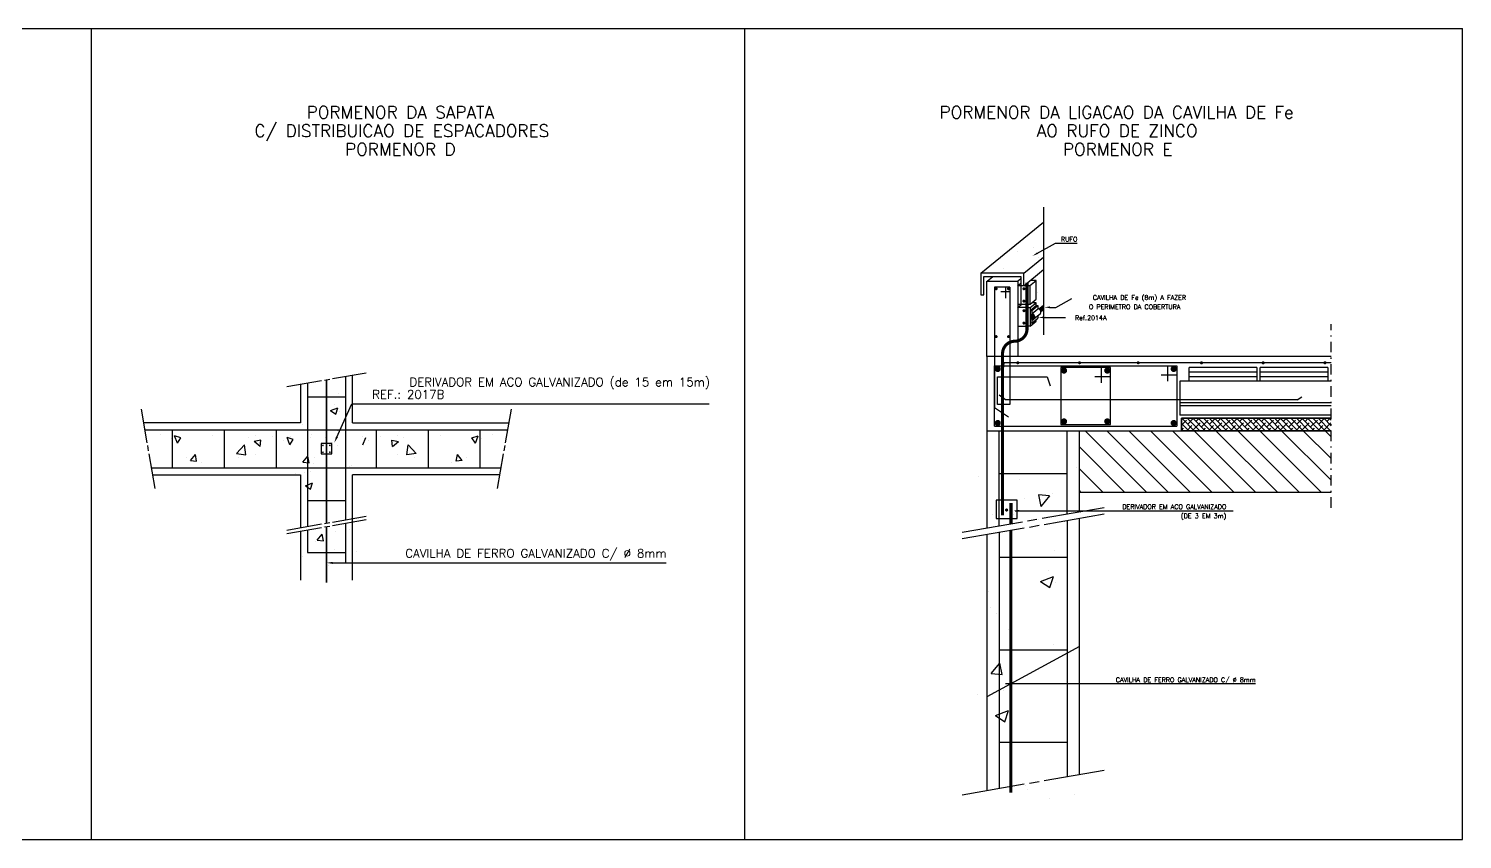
# Model space of a CAD drawing. Extents: x 5721 to 7477, y -2900 to -2449.
# Drawn here: x 6782.7 to 6898.7, y -2715.6 to -2649.9 of the extents above; entities that cross this region are included whole.
import ezdxf
from ezdxf.enums import TextEntityAlignment as Align

# ---------------------------------------------------------------- set-up
doc = ezdxf.new("R2010")
doc.units = 0
doc.header["$LTSCALE"] = 1.7
doc.header["$MEASUREMENT"] = 0
doc.linetypes.add('DASHDOT', pattern=[1, 0.5, -0.25, 0, -0.25])
doc.linetypes.add('DASHED', pattern=[0.75, 0.5, -0.25])
doc.layers.get('0').update_dxf_attribs({"linetype": 'CONTINUOUS'})
doc.styles.add('ROMANS', font='ROMANS.shx', dxfattribs={"width": 0.75})

msp = doc.modelspace()

# ---------------------------------------------------------------- linework, layer by layer
at = {"color": 2}
for p, q in [((6619.75, -2649.92), (6898.75, -2649.92)), ((6787.75, -2715.62), (6787.75, -2649.92)), ((6787.75, -2715.62), (6787.75, -2649.92)), ((6787.75, -2715.62), (6787.75, -2649.92)), ((6787.75, -2715.62), (6787.75, -2649.92)), ((6840.65, -2715.62), (6840.65, -2649.92)), ((6840.65, -2715.62), (6840.65, -2649.92)), ((6898.75, -2715.62), (6898.75, -2649.92)), ((6898.75, -2715.62), (6898.75, -2649.92)), ((6619.75, -2715.62), (6787.75, -2715.62)), ((6787.75, -2715.62), (6898.75, -2715.62))]:
    msp.add_line(p, q, dxfattribs=at)
at = {"color": 4, "linetype": 'Continuous'}
for p, q in [((6864.05, -2667.68), (6864.05, -2667.68)), ((6862.7, -2667.99), (6862.7, -2667.99)), ((6864.42, -2668.5), (6864.42, -2668.5)), ((6861.62, -2669.33), (6861.62, -2669.33)), ((6864.32, -2671.31), (6864.32, -2671.31)), ((6863.58, -2671.84), (6863.58, -2671.84)), ((6864.69, -2673.36), (6864.69, -2673.36)), ((6865.03, -2673.26), (6865.03, -2673.26)), ((6865.19, -2672.53), (6865.19, -2672.53)), ((6807.75, -2679.48), (6807.75, -2679.48)), ((6807.1, -2680.86), (6807.69, -2680.64)), ((6807.44, -2680.37), (6807.44, -2680.37)), ((6807.52, -2681.15), (6807.69, -2680.64)), ((6804.73, -2681.31), (6804.73, -2681.31)), ((6807.1, -2680.86), (6807.52, -2681.15)), ((6807.8, -2680.91), (6807.8, -2680.91)), ((6793.31, -2682.84), (6793.31, -2682.84)), ((6794.7, -2683.5), (6794.47, -2682.91)), ((6794.98, -2683.08), (6794.47, -2682.91)), ((6797.54, -2682.9), (6797.54, -2682.9)), ((6801, -2682.86), (6801, -2682.86)), ((6803.85, -2682.94), (6803.85, -2682.94)), ((6804.84, -2682.04), (6804.84, -2682.04)), ((6805.54, -2682.79), (6805.54, -2682.79)), ((6807.65, -2682.52), (6807.65, -2682.52)), ((6808.35, -2682.12), (6808.35, -2682.12)), ((6809.68, -2682.94), (6809.68, -2682.94)), ((6812.52, -2682.86), (6812.52, -2682.86)), ((6815.98, -2682.9), (6815.98, -2682.9)), ((6818.55, -2683.08), (6819.05, -2682.91)), ((6818.83, -2683.5), (6819.05, -2682.91)), ((6820.21, -2682.84), (6820.21, -2682.84)), ((6794.21, -2683.15), (6794.21, -2683.15)), ((6794.7, -2683.5), (6794.98, -2683.08)), ((6799.49, -2684.34), (6800.14, -2683.65)), ((6800.24, -2684.45), (6800.14, -2683.65)), ((6800.48, -2683.04), (6800.48, -2683.04)), ((6801.45, -2683.28), (6800.92, -2683.38)), ((6801.41, -2683.78), (6800.92, -2683.38)), ((6801.41, -2683.78), (6801.45, -2683.28)), ((6802.42, -2682.98), (6802.42, -2682.98)), ((6803.31, -2683.29), (6803.31, -2683.29)), ((6803.8, -2683.64), (6803.58, -2683.05)), ((6804.08, -2683.22), (6803.58, -2683.05)), ((6803.8, -2683.64), (6804.08, -2683.22)), ((6805.46, -2683.09), (6805.46, -2683.09)), ((6806.65, -2683.04), (6806.65, -2683.04)), ((6807.7, -2683.71), (6807.7, -2683.71)), ((6809.72, -2683.64), (6809.95, -2683.05)), ((6810.21, -2683.29), (6810.21, -2683.29)), ((6811.11, -2682.98), (6811.11, -2682.98)), ((6812.07, -2683.28), (6812.6, -2683.38)), ((6812.12, -2683.78), (6812.07, -2683.28)), ((6812.12, -2683.78), (6812.6, -2683.38)), ((6813.04, -2683.04), (6813.04, -2683.04)), ((6813.29, -2684.45), (6813.38, -2683.65)), ((6814.03, -2684.34), (6813.38, -2683.65)), ((6818.83, -2683.5), (6818.55, -2683.08)), ((6819.32, -2683.15), (6819.32, -2683.15)), ((6795.41, -2684.65), (6795.41, -2684.65)), ((6795.75, -2684.91), (6796.16, -2684.43)), ((6795.75, -2684.91), (6796.25, -2684.96)), ((6796.25, -2684.96), (6796.16, -2684.43)), ((6796.63, -2685.05), (6796.63, -2685.05)), ((6799.49, -2684.34), (6800.24, -2684.45)), ((6799.61, -2684.65), (6799.61, -2684.65)), ((6801.01, -2684.4), (6801.01, -2684.4)), ((6804.86, -2685.05), (6805.26, -2684.57)), ((6804.86, -2685.05), (6805.36, -2685.1)), ((6805.36, -2685.1), (6805.26, -2684.57)), ((6805.73, -2685.19), (6805.73, -2685.19)), ((6805.77, -2684.65), (6805.77, -2684.65)), ((6812.51, -2684.4), (6812.51, -2684.4)), ((6814.03, -2684.34), (6813.29, -2684.45)), ((6813.92, -2684.65), (6813.92, -2684.65)), ((6816.9, -2685.05), (6816.9, -2685.05)), ((6817.27, -2684.96), (6817.37, -2684.43)), ((6817.77, -2684.91), (6817.27, -2684.96)), ((6817.77, -2684.91), (6817.37, -2684.43)), ((6818.12, -2684.65), (6818.12, -2684.65)), ((6804.25, -2686.01), (6804.25, -2686.01)), ((6804.98, -2685.89), (6804.98, -2685.89)), ((6805.44, -2685.83), (6805.44, -2685.83)), ((6808.62, -2685.41), (6808.62, -2685.41)), ((6808.77, -2685.3), (6808.77, -2685.3)), ((6859.58, -2686.18), (6859.58, -2686.18)), ((6867.47, -2685.45), (6867.47, -2685.45)), ((6805.06, -2686.96), (6805.64, -2686.73)), ((6805.06, -2686.96), (6805.47, -2687.24)), ((6805.47, -2687.24), (6805.64, -2686.73)), ((6862.88, -2686.49), (6862.88, -2686.49)), ((6865.33, -2687.79), (6864.43, -2687.71)), ((6864.43, -2687.71), (6864.61, -2688.65)), ((6865.33, -2687.79), (6864.61, -2688.65)), ((6865.53, -2687.62), (6865.53, -2687.62)), ((6860.69, -2689.29), (6860.69, -2689.29)), ((6862.43, -2689.31), (6862.43, -2689.31)), ((6862.7, -2688.98), (6862.7, -2688.98)), ((6864.46, -2689.7), (6864.46, -2689.7)), ((6866.57, -2689.89), (6866.57, -2689.89)), ((6867.83, -2689.17), (6867.83, -2689.17)), ((6806.02, -2691.37), (6806.43, -2690.89)), ((6806.41, -2690.13), (6806.41, -2690.13)), ((6806.52, -2691.42), (6806.43, -2690.89)), ((6806.51, -2690.3), (6806.51, -2690.3)), ((6807.49, -2690.7), (6807.49, -2690.7)), ((6808.62, -2690.53), (6808.62, -2690.53)), ((6805.91, -2691.47), (6805.91, -2691.47)), ((6806.02, -2691.37), (6806.52, -2691.42)), ((6807.39, -2692.1), (6807.39, -2692.1)), ((6865.76, -2692.24), (6865.76, -2692.24)), ((6804.82, -2692.68), (6804.82, -2692.68)), ((6806.95, -2693.4), (6806.95, -2693.4)), ((6809.24, -2692.28), (6809.24, -2692.28)), ((6864.59, -2694.71), (6865.65, -2694.31)), ((6865.21, -2693.84), (6865.21, -2693.84)), ((6865.34, -2695.21), (6865.65, -2694.31)), ((6860.36, -2695.51), (6860.36, -2695.51)), ((6864.59, -2694.71), (6865.34, -2695.21)), ((6865.84, -2694.79), (6865.84, -2694.79)), ((6860.57, -2696.81), (6860.57, -2696.81)), ((6861.97, -2698.59), (6861.97, -2698.59)), ((6862.1, -2698.68), (6862.1, -2698.68)), ((6862.25, -2698.16), (6862.25, -2698.16)), ((6865.66, -2699.79), (6865.66, -2699.79)), ((6860.59, -2702.19), (6861.31, -2701.33)), ((6861.48, -2702.27), (6861.31, -2701.33)), ((6862.22, -2701.46), (6862.22, -2701.46)), ((6860.59, -2702.19), (6861.48, -2702.27)), ((6862.15, -2702.44), (6862.15, -2702.44)), ((6860.8, -2703.68), (6860.8, -2703.68)), ((6861.62, -2703.58), (6861.62, -2703.58)), ((6862.08, -2703.34), (6862.08, -2703.34)), ((6859.51, -2703.89), (6859.51, -2703.89)), ((6860.95, -2705.59), (6862, -2705.18)), ((6860.95, -2705.59), (6861.69, -2706.09)), ((6861.69, -2706.09), (6862, -2705.18)), ((6863.36, -2711.25), (6863.36, -2711.25)), ((6863.54, -2711.55), (6863.54, -2711.55)), ((6867.31, -2711.96), (6867.31, -2711.96)), ((6865.3, -2712.27), (6865.3, -2712.27))]:
    msp.add_line(p, q, dxfattribs=at)
at = {"color": 2, "linetype": 'Continuous'}
for p, q in [((6864.28, -2668.15), (6865.81, -2667.3)), ((6865.81, -2667.3), (6867.56, -2667.3)), ((6860.25, -2670.38), (6862.75, -2670.38)), ((6860.25, -2676.5), (6860.25, -2670.38)), ((6862.12, -2670.88), (6860.87, -2670.88)), ((6860.87, -2670.88), (6860.87, -2680.63)), ((6862.12, -2671.25), (6861.37, -2671.25)), ((6861.75, -2670.88), (6861.75, -2671.75)), ((6862.12, -2670.88), (6862.12, -2680.38)), ((6862.75, -2670.38), (6862.75, -2676.5)), ((6864.07, -2670.52), (6864.07, -2670.52)), ((6862.75, -2672.05), (6862.75, -2672.05)), ((6864.89, -2673.34), (6866.62, -2673.34)), ((6876.37, -2676.5), (6860.25, -2676.5)), ((6860.25, -2676.5), (6860.25, -2682.5)), ((6861.62, -2677), (6861.5, -2678)), ((6888.12, -2677), (6861.62, -2677)), ((6888.12, -2676.5), (6876.37, -2676.5)), ((6860.87, -2677.25), (6875.62, -2677.25)), ((6860.87, -2682.13), (6860.87, -2677.25)), ((6861.12, -2678.13), (6865.12, -2678.13)), ((6861.12, -2680.38), (6861.12, -2678.13)), ((6865.12, -2678.13), (6865.37, -2678.88)), ((6870.25, -2677.38), (6866.25, -2677.38)), ((6866.25, -2677.38), (6866.25, -2682)), ((6870.25, -2678.13), (6869, -2678.13)), ((6869.5, -2677.38), (6869.5, -2678.63)), ((6870.25, -2682), (6870.25, -2677.38)), ((6875.62, -2678), (6874.37, -2678)), ((6874.87, -2677.25), (6874.87, -2678.5)), ((6875.62, -2677.25), (6875.62, -2682.13)), ((6882.12, -2677.38), (6876.62, -2677.38)), ((6876.62, -2678.5), (6876.62, -2677.38)), ((6882.12, -2677.75), (6876.62, -2677.75)), ((6882.12, -2678.13), (6876.62, -2678.13)), ((6882.12, -2677.38), (6882.12, -2678.5)), ((6887.87, -2677.38), (6882.37, -2677.38)), ((6882.37, -2678.5), (6882.37, -2677.38)), ((6887.87, -2677.75), (6882.37, -2677.75)), ((6887.87, -2678.13), (6882.37, -2678.13)), ((6887.87, -2677.38), (6887.87, -2678.5)), ((6888.12, -2678.5), (6875.87, -2678.5)), ((6875.87, -2678.5), (6875.87, -2681.25)), ((6807.58, -2683.08), (6808.82, -2680.33)), ((6808.82, -2680.33), (6837.75, -2680.33)), ((6860.87, -2680.63), (6862, -2681.38)), ((6862.12, -2680.38), (6861.12, -2680.38)), ((6861.75, -2680), (6861.25, -2679.63)), ((6885.37, -2680), (6861.75, -2680)), ((6888.12, -2680.25), (6875.87, -2680.25)), ((6888.12, -2680.5), (6875.87, -2680.5)), ((6885.37, -2680), (6885.75, -2679.75)), ((6888.12, -2681.25), (6875.87, -2681.25)), ((6876, -2681.5), (6888.12, -2681.5)), ((6888.12, -2681.5), (6876, -2681.5)), ((6876, -2681.5), (6876, -2682.5)), ((6876, -2682.5), (6876, -2681.5)), ((6860.25, -2682.5), (6888.12, -2682.5)), ((6860.87, -2682.13), (6875.62, -2682.13)), ((6866.25, -2682), (6870.25, -2682)), ((6888.12, -2682.5), (6876, -2682.5)), ((6801.06, -2683.42), (6801.06, -2683.42)), ((6807.23, -2683.42), (6807.23, -2683.42)), ((6812.46, -2683.42), (6812.46, -2683.42)), ((6800.18, -2684.27), (6800.18, -2684.27)), ((6806.35, -2684.27), (6806.35, -2684.27)), ((6813.34, -2684.27), (6813.34, -2684.27)), ((6888.12, -2687.5), (6867.75, -2687.5)), ((6863.32, -2687.99), (6863.32, -2687.99)), ((6862.55, -2688.99), (6880.2, -2688.99)), ((6807.19, -2693.21), (6807.89, -2693.21)), ((6807.89, -2693.21), (6834.29, -2693.21)), ((6861, -2697.3), (6861, -2697.3)), ((6861.75, -2703), (6882, -2703)), ((6862.5, -2703), (6866, -2703))]:
    msp.add_line(p, q, dxfattribs=at)
for p, q in [((6864.53, -2672.68), (6864.64, -2672.5)), ((6864.53, -2672.68), (6864.63, -2672.51)), ((6864.54, -2672.69), (6864.66, -2672.48)), ((6864.54, -2672.69), (6864.66, -2672.49)), ((6864.54, -2672.69), (6864.65, -2672.49)), ((6864.54, -2672.68), (6864.64, -2672.5)), ((6864.55, -2672.7), (6864.69, -2672.46)), ((6864.55, -2672.7), (6864.69, -2672.46)), ((6864.55, -2672.69), (6864.68, -2672.47)), ((6864.55, -2672.69), (6864.67, -2672.48)), ((6864.56, -2672.71), (6864.73, -2672.43)), ((6864.56, -2672.71), (6864.71, -2672.44)), ((6864.56, -2672.71), (6864.72, -2672.44)), ((6864.56, -2672.7), (6864.71, -2672.45)), ((6864.56, -2672.7), (6864.7, -2672.45)), ((6864.57, -2672.72), (6864.75, -2672.41)), ((6864.57, -2672.72), (6864.75, -2672.41)), ((6864.57, -2672.72), (6864.74, -2672.42)), ((6864.57, -2672.71), (6864.73, -2672.43)), ((6864.58, -2672.73), (6864.79, -2672.38)), ((6864.58, -2672.73), (6864.77, -2672.39)), ((6864.58, -2672.73), (6864.78, -2672.39)), ((6864.58, -2672.72), (6864.76, -2672.4)), ((6864.58, -2672.73), (6864.77, -2672.4)), ((6864.59, -2672.75), (6864.82, -2672.35)), ((6864.59, -2672.75), (6864.81, -2672.36)), ((6864.59, -2672.74), (6864.81, -2672.36)), ((6864.59, -2672.74), (6864.8, -2672.37)), ((6864.59, -2672.74), (6864.79, -2672.38)), ((6864.6, -2672.75), (6864.83, -2672.35)), ((6864.6, -2672.76), (6864.83, -2672.36)), ((6864.6, -2672.76), (6864.83, -2672.36)), ((6864.6, -2672.76), (6864.83, -2672.37)), ((6864.6, -2672.77), (6864.83, -2672.38)), ((6864.61, -2672.77), (6864.83, -2672.38)), ((6864.61, -2672.77), (6864.83, -2672.39)), ((6864.61, -2672.78), (6864.83, -2672.39)), ((6864.61, -2672.78), (6864.83, -2672.4)), ((6864.61, -2672.79), (6864.83, -2672.41)), ((6864.61, -2672.79), (6864.83, -2672.41)), ((6864.61, -2672.79), (6864.83, -2672.42)), ((6864.62, -2672.8), (6864.83, -2672.43)), ((6864.62, -2672.8), (6864.83, -2672.43)), ((6864.62, -2672.81), (6864.83, -2672.44)), ((6864.62, -2672.8), (6864.83, -2672.44)), ((6864.62, -2672.81), (6864.83, -2672.45)), ((6864.62, -2672.82), (6864.83, -2672.46)), ((6864.62, -2672.82), (6864.83, -2672.46)), ((6864.62, -2672.83), (6864.83, -2672.47)), ((6864.62, -2672.51), (6864.83, -2672.51)), ((6864.75, -2672.73), (6864.62, -2672.51)), ((6864.63, -2672.83), (6864.83, -2672.48)), ((6864.63, -2672.83), (6864.83, -2672.48)), ((6864.63, -2672.51), (6864.83, -2672.51)), ((6864.63, -2672.51), (6864.83, -2672.51)), ((6864.75, -2672.73), (6864.63, -2672.51)), ((6864.75, -2672.73), (6864.63, -2672.51)), ((6864.76, -2672.73), (6864.63, -2672.51)), ((6864.76, -2672.72), (6864.63, -2672.51)), ((6864.64, -2672.82), (6864.83, -2672.49)), ((6864.64, -2672.82), (6864.83, -2672.49)), ((6864.64, -2672.5), (6864.83, -2672.5)), ((6864.64, -2672.5), (6864.83, -2672.5)), ((6864.64, -2672.5), (6864.83, -2672.5)), ((6864.76, -2672.72), (6864.64, -2672.5)), ((6864.76, -2672.72), (6864.64, -2672.5)), ((6864.77, -2672.72), (6864.64, -2672.5)), ((6864.77, -2672.72), (6864.64, -2672.5)), ((6864.65, -2672.49), (6864.83, -2672.49)), ((6864.77, -2672.71), (6864.65, -2672.49)), ((6864.78, -2672.71), (6864.65, -2672.49)), ((6864.78, -2672.71), (6864.65, -2672.49)), ((6864.65, -2672.81), (6864.83, -2672.5)), ((6864.65, -2672.5), (6864.83, -2672.5)), ((6864.77, -2672.71), (6864.65, -2672.5)), ((6864.66, -2672.48), (6864.83, -2672.48)), ((6864.79, -2672.7), (6864.66, -2672.48)), ((6864.79, -2672.7), (6864.66, -2672.48)), ((6864.66, -2672.49), (6864.83, -2672.49)), ((6864.66, -2672.49), (6864.83, -2672.49)), ((6864.78, -2672.71), (6864.66, -2672.49)), ((6864.78, -2672.7), (6864.66, -2672.49)), ((6864.66, -2672.8), (6864.83, -2672.51)), ((6864.66, -2672.81), (6864.83, -2672.51)), ((6864.67, -2672.47), (6864.83, -2672.47)), ((6864.8, -2672.69), (6864.67, -2672.47)), ((6864.67, -2672.48), (6864.83, -2672.48)), ((6864.67, -2672.48), (6864.83, -2672.48)), ((6864.79, -2672.7), (6864.67, -2672.48)), ((6864.79, -2672.7), (6864.67, -2672.48)), ((6864.8, -2672.69), (6864.67, -2672.48)), ((6864.68, -2672.47), (6864.83, -2672.47)), ((6864.68, -2672.47), (6864.83, -2672.47)), ((6864.8, -2672.69), (6864.68, -2672.47)), ((6864.8, -2672.69), (6864.68, -2672.47)), ((6864.81, -2672.69), (6864.68, -2672.47)), ((6864.81, -2672.68), (6864.68, -2672.47)), ((6864.69, -2672.46), (6864.83, -2672.46)), ((6864.69, -2672.46), (6864.83, -2672.46)), ((6864.69, -2672.46), (6864.83, -2672.46)), ((6864.81, -2672.68), (6864.69, -2672.46)), ((6864.81, -2672.68), (6864.69, -2672.46)), ((6864.82, -2672.68), (6864.69, -2672.46)), ((6864.82, -2672.68), (6864.69, -2672.46)), ((6864.7, -2672.45), (6864.83, -2672.45)), ((6864.7, -2672.45), (6864.83, -2672.45)), ((6864.82, -2672.67), (6864.7, -2672.45)), ((6864.83, -2672.67), (6864.7, -2672.45)), ((6864.83, -2672.67), (6864.7, -2672.45)), ((6864.82, -2672.67), (6864.7, -2672.46)), ((6864.71, -2672.44), (6864.83, -2672.44)), ((6864.83, -2672.65), (6864.71, -2672.44)), ((6864.83, -2672.65), (6864.71, -2672.44)), ((6864.71, -2672.45), (6864.83, -2672.45)), ((6864.71, -2672.45), (6864.83, -2672.45)), ((6864.83, -2672.67), (6864.71, -2672.45)), ((6864.83, -2672.66), (6864.71, -2672.45)), ((6864.72, -2672.43), (6864.83, -2672.43)), ((6864.83, -2672.62), (6864.72, -2672.43)), ((6864.83, -2672.62), (6864.72, -2672.43)), ((6864.72, -2672.44), (6864.83, -2672.44)), ((6864.72, -2672.44), (6864.83, -2672.44)), ((6864.83, -2672.64), (6864.72, -2672.44)), ((6864.83, -2672.63), (6864.72, -2672.44)), ((6864.83, -2672.63), (6864.72, -2672.44)), ((6864.83, -2672.59), (6864.73, -2672.42)), ((6864.73, -2672.43), (6864.83, -2672.43)), ((6864.73, -2672.43), (6864.83, -2672.43)), ((6864.83, -2672.61), (6864.73, -2672.43)), ((6864.83, -2672.6), (6864.73, -2672.43)), ((6864.83, -2672.6), (6864.73, -2672.43)), ((6864.74, -2672.42), (6864.83, -2672.42)), ((6864.74, -2672.42), (6864.83, -2672.42)), ((6864.74, -2672.42), (6864.83, -2672.42)), ((6864.83, -2672.57), (6864.74, -2672.42)), ((6864.83, -2672.58), (6864.74, -2672.42)), ((6864.83, -2672.58), (6864.74, -2672.42)), ((6864.83, -2672.57), (6864.74, -2672.42)), ((6864.75, -2672.41), (6864.83, -2672.41)), ((6864.75, -2672.41), (6864.83, -2672.41)), ((6864.75, -2672.41), (6864.83, -2672.41)), ((6864.83, -2672.56), (6864.75, -2672.41)), ((6864.83, -2672.55), (6864.75, -2672.41)), ((6864.83, -2672.55), (6864.75, -2672.41)), ((6864.83, -2672.54), (6864.75, -2672.41)), ((6864.76, -2672.4), (6864.83, -2672.4)), ((6864.76, -2672.4), (6864.83, -2672.4)), ((6864.83, -2672.53), (6864.76, -2672.4)), ((6864.83, -2672.52), (6864.76, -2672.4)), ((6864.83, -2672.52), (6864.76, -2672.4)), ((6864.83, -2672.53), (6864.76, -2672.41)), ((6864.77, -2672.39), (6864.83, -2672.39)), ((6864.83, -2672.5), (6864.77, -2672.39)), ((6864.83, -2672.49), (6864.77, -2672.39)), ((6864.77, -2672.4), (6864.83, -2672.4)), ((6864.77, -2672.4), (6864.83, -2672.4)), ((6864.83, -2672.51), (6864.77, -2672.4)), ((6864.83, -2672.5), (6864.77, -2672.4)), ((6864.83, -2672.47), (6864.78, -2672.38)), ((6864.78, -2672.39), (6864.83, -2672.39)), ((6864.78, -2672.39), (6864.83, -2672.39)), ((6864.83, -2672.48), (6864.78, -2672.39)), ((6864.83, -2672.48), (6864.78, -2672.39)), ((6864.83, -2672.47), (6864.78, -2672.39)), ((6864.79, -2672.38), (6864.83, -2672.38)), ((6864.79, -2672.38), (6864.83, -2672.38)), ((6864.79, -2672.38), (6864.83, -2672.38)), ((6864.83, -2672.46), (6864.79, -2672.38)), ((6864.83, -2672.45), (6864.79, -2672.38)), ((6864.83, -2672.45), (6864.79, -2672.38)), ((6864.83, -2672.44), (6864.79, -2672.38)), ((6864.8, -2672.37), (6864.83, -2672.37)), ((6864.8, -2672.37), (6864.83, -2672.37)), ((6864.8, -2672.37), (6864.83, -2672.37)), ((6864.83, -2672.43), (6864.8, -2672.37)), ((6864.83, -2672.43), (6864.8, -2672.37)), ((6864.83, -2672.42), (6864.8, -2672.37)), ((6864.83, -2672.42), (6864.8, -2672.37)), ((6864.81, -2672.36), (6864.83, -2672.36)), ((6864.83, -2672.4), (6864.81, -2672.36)), ((6864.81, -2672.36), (6864.83, -2672.36)), ((6864.83, -2672.4), (6864.81, -2672.36)), ((6864.83, -2672.39), (6864.81, -2672.36)), ((6864.83, -2672.41), (6864.81, -2672.37)), ((6864.82, -2672.35), (6864.83, -2672.35)), ((6864.82, -2672.35), (6864.83, -2672.35)), ((6864.83, -2672.37), (6864.82, -2672.35)), ((6864.83, -2672.37), (6864.82, -2672.35)), ((6864.82, -2672.36), (6864.83, -2672.36)), ((6864.83, -2672.38), (6864.82, -2672.36)), ((6864.83, -2672.38), (6864.82, -2672.36)), ((6864.83, -2672.35), (6864.83, -2672.35)), ((6864.83, -2672.35), (6864.83, -2672.35)), ((6864.83, -2672.36), (6864.83, -2672.35)), ((6864.47, -2672.65), (6864.49, -2672.63)), ((6864.47, -2672.65), (6864.48, -2672.63)), ((6864.47, -2672.65), (6864.47, -2672.64)), ((6864.47, -2672.64), (6864.47, -2672.64)), ((6864.48, -2672.65), (6864.47, -2672.64)), ((6864.48, -2672.65), (6864.47, -2672.64)), ((6864.47, -2672.65), (6864.47, -2672.64)), ((6864.47, -2672.65), (6864.47, -2672.64)), ((6864.47, -2672.64), (6864.83, -2672.64)), ((6864.47, -2672.64), (6864.83, -2672.64)), ((6864.47, -2672.65), (6864.83, -2672.65)), ((6864.48, -2672.65), (6864.51, -2672.61)), ((6864.48, -2672.65), (6864.5, -2672.61)), ((6864.48, -2672.65), (6864.49, -2672.62)), ((6864.5, -2672.66), (6864.48, -2672.63)), ((6864.5, -2672.66), (6864.48, -2672.63)), ((6864.49, -2672.66), (6864.48, -2672.63)), ((6864.49, -2672.65), (6864.48, -2672.63)), ((6864.48, -2672.63), (6864.83, -2672.63)), ((6864.48, -2672.63), (6864.83, -2672.63)), ((6864.48, -2672.64), (6864.83, -2672.64)), ((6864.48, -2672.65), (6864.83, -2672.65)), ((6864.48, -2672.65), (6864.83, -2672.65)), ((6864.49, -2672.66), (6864.54, -2672.59)), ((6864.49, -2672.66), (6864.53, -2672.59)), ((6864.49, -2672.65), (6864.52, -2672.6)), ((6864.49, -2672.65), (6864.51, -2672.6)), ((6864.53, -2672.68), (6864.49, -2672.62)), ((6864.52, -2672.67), (6864.49, -2672.62)), ((6864.52, -2672.67), (6864.49, -2672.62)), ((6864.49, -2672.62), (6864.83, -2672.62)), ((6864.49, -2672.62), (6864.83, -2672.62)), ((6864.51, -2672.67), (6864.49, -2672.63)), ((6864.49, -2672.63), (6864.83, -2672.63)), ((6864.49, -2672.65), (6864.83, -2672.65)), ((6864.5, -2672.66), (6864.56, -2672.57)), ((6864.5, -2672.66), (6864.55, -2672.58)), ((6864.5, -2672.66), (6864.54, -2672.58)), ((6864.56, -2672.7), (6864.5, -2672.61)), ((6864.55, -2672.69), (6864.5, -2672.61)), ((6864.5, -2672.61), (6864.83, -2672.61)), ((6864.54, -2672.69), (6864.5, -2672.62)), ((6864.53, -2672.68), (6864.5, -2672.62)), ((6864.5, -2672.62), (6864.83, -2672.62)), ((6864.5, -2672.66), (6864.83, -2672.66)), ((6864.5, -2672.66), (6864.83, -2672.66)), ((6864.51, -2672.67), (6864.58, -2672.55)), ((6864.51, -2672.67), (6864.58, -2672.55)), ((6864.51, -2672.66), (6864.57, -2672.56)), ((6864.51, -2672.66), (6864.56, -2672.56)), ((6864.64, -2672.82), (6864.51, -2672.6)), ((6864.51, -2672.6), (6864.83, -2672.6)), ((6864.64, -2672.82), (6864.51, -2672.61)), ((6864.58, -2672.72), (6864.51, -2672.61)), ((6864.56, -2672.71), (6864.51, -2672.61)), ((6864.51, -2672.61), (6864.83, -2672.61)), ((6864.51, -2672.61), (6864.83, -2672.61)), ((6864.51, -2672.66), (6864.83, -2672.66)), ((6864.51, -2672.67), (6864.83, -2672.67)), ((6864.52, -2672.68), (6864.61, -2672.53)), ((6864.52, -2672.67), (6864.6, -2672.53)), ((6864.52, -2672.67), (6864.6, -2672.54)), ((6864.52, -2672.67), (6864.59, -2672.54)), ((6864.65, -2672.81), (6864.52, -2672.6)), ((6864.65, -2672.82), (6864.52, -2672.6)), ((6864.64, -2672.82), (6864.52, -2672.6)), ((6864.64, -2672.82), (6864.52, -2672.6)), ((6864.52, -2672.6), (6864.83, -2672.6)), ((6864.52, -2672.6), (6864.83, -2672.6)), ((6864.52, -2672.6), (6864.83, -2672.6)), ((6864.52, -2672.67), (6864.83, -2672.67)), ((6864.52, -2672.67), (6864.82, -2672.67)), ((6864.53, -2672.68), (6864.62, -2672.51)), ((6864.53, -2672.68), (6864.62, -2672.52)), ((6864.66, -2672.81), (6864.53, -2672.59)), ((6864.66, -2672.81), (6864.53, -2672.59)), ((6864.65, -2672.81), (6864.53, -2672.59)), ((6864.65, -2672.81), (6864.53, -2672.59)), ((6864.53, -2672.59), (6864.83, -2672.59)), ((6864.53, -2672.59), (6864.83, -2672.59)), ((6864.53, -2672.68), (6864.82, -2672.68)), ((6864.53, -2672.68), (6864.81, -2672.68)), ((6864.53, -2672.68), (6864.81, -2672.68)), ((6864.67, -2672.8), (6864.54, -2672.58)), ((6864.67, -2672.8), (6864.54, -2672.58)), ((6864.66, -2672.8), (6864.54, -2672.58)), ((6864.54, -2672.58), (6864.83, -2672.58)), ((6864.54, -2672.58), (6864.83, -2672.58)), ((6864.66, -2672.8), (6864.54, -2672.59)), ((6864.54, -2672.59), (6864.83, -2672.59)), ((6864.54, -2672.69), (6864.81, -2672.69)), ((6864.54, -2672.69), (6864.8, -2672.69)), ((6864.68, -2672.79), (6864.55, -2672.57)), ((6864.68, -2672.79), (6864.55, -2672.57)), ((6864.55, -2672.57), (6864.83, -2672.57)), ((6864.67, -2672.79), (6864.55, -2672.58)), ((6864.67, -2672.8), (6864.55, -2672.58)), ((6864.55, -2672.58), (6864.83, -2672.58)), ((6864.55, -2672.69), (6864.8, -2672.69)), ((6864.55, -2672.7), (6864.79, -2672.7)), ((6864.55, -2672.7), (6864.79, -2672.7)), ((6864.69, -2672.78), (6864.56, -2672.56)), ((6864.56, -2672.56), (6864.83, -2672.56)), ((6864.69, -2672.78), (6864.56, -2672.57)), ((6864.68, -2672.79), (6864.56, -2672.57)), ((6864.68, -2672.79), (6864.56, -2672.57)), ((6864.56, -2672.57), (6864.83, -2672.57)), ((6864.56, -2672.57), (6864.83, -2672.57)), ((6864.56, -2672.7), (6864.79, -2672.7)), ((6864.56, -2672.7), (6864.78, -2672.7)), ((6864.56, -2672.71), (6864.78, -2672.71)), ((6864.57, -2672.55), (6864.83, -2672.55)), ((6864.7, -2672.77), (6864.57, -2672.56)), ((6864.7, -2672.78), (6864.57, -2672.56)), ((6864.69, -2672.78), (6864.57, -2672.56)), ((6864.69, -2672.78), (6864.57, -2672.56)), ((6864.57, -2672.56), (6864.83, -2672.56)), ((6864.57, -2672.56), (6864.83, -2672.56)), ((6864.57, -2672.71), (6864.78, -2672.71)), ((6864.57, -2672.71), (6864.77, -2672.71)), ((6864.57, -2672.72), (6864.77, -2672.72)), ((6864.57, -2672.72), (6864.76, -2672.72)), ((6864.71, -2672.77), (6864.58, -2672.55)), ((6864.71, -2672.77), (6864.58, -2672.55)), ((6864.7, -2672.77), (6864.58, -2672.55)), ((6864.7, -2672.77), (6864.58, -2672.55)), ((6864.58, -2672.55), (6864.83, -2672.55)), ((6864.58, -2672.55), (6864.83, -2672.55)), ((6864.58, -2672.72), (6864.76, -2672.72)), ((6864.58, -2672.73), (6864.76, -2672.73)), ((6864.58, -2672.73), (6864.75, -2672.73)), ((6864.58, -2672.73), (6864.75, -2672.73)), ((6864.72, -2672.76), (6864.59, -2672.54)), ((6864.72, -2672.76), (6864.59, -2672.54)), ((6864.72, -2672.76), (6864.59, -2672.54)), ((6864.71, -2672.76), (6864.59, -2672.54)), ((6864.59, -2672.54), (6864.83, -2672.54)), ((6864.59, -2672.54), (6864.83, -2672.54)), ((6864.71, -2672.76), (6864.59, -2672.55)), ((6864.59, -2672.55), (6864.83, -2672.55)), ((6864.59, -2672.74), (6864.74, -2672.74)), ((6864.59, -2672.74), (6864.74, -2672.74)), ((6864.59, -2672.74), (6864.74, -2672.74)), ((6864.59, -2672.75), (6864.73, -2672.75)), ((6864.59, -2672.75), (6864.73, -2672.75)), ((6864.73, -2672.75), (6864.6, -2672.53)), ((6864.73, -2672.75), (6864.6, -2672.53)), ((6864.73, -2672.75), (6864.6, -2672.53)), ((6864.6, -2672.53), (6864.83, -2672.53)), ((6864.72, -2672.75), (6864.6, -2672.54)), ((6864.6, -2672.54), (6864.83, -2672.54)), ((6864.6, -2672.75), (6864.73, -2672.75)), ((6864.6, -2672.75), (6864.72, -2672.75)), ((6864.6, -2672.76), (6864.72, -2672.76)), ((6864.6, -2672.76), (6864.71, -2672.76)), ((6864.6, -2672.76), (6864.71, -2672.76)), ((6864.6, -2672.77), (6864.71, -2672.77)), ((6864.61, -2672.52), (6864.83, -2672.52)), ((6864.74, -2672.74), (6864.61, -2672.52)), ((6864.74, -2672.74), (6864.61, -2672.52)), ((6864.61, -2672.53), (6864.83, -2672.53)), ((6864.61, -2672.53), (6864.83, -2672.53)), ((6864.74, -2672.74), (6864.61, -2672.53)), ((6864.73, -2672.75), (6864.61, -2672.53)), ((6864.61, -2672.77), (6864.7, -2672.77)), ((6864.61, -2672.77), (6864.7, -2672.77)), ((6864.61, -2672.78), (6864.7, -2672.78)), ((6864.61, -2672.78), (6864.69, -2672.78)), ((6864.61, -2672.78), (6864.69, -2672.78)), ((6864.63, -2672.83), (6864.61, -2672.79)), ((6864.61, -2672.79), (6864.68, -2672.79)), ((6864.61, -2672.79), (6864.68, -2672.79)), ((6864.61, -2672.79), (6864.68, -2672.79)), ((6864.62, -2672.52), (6864.83, -2672.52)), ((6864.62, -2672.52), (6864.83, -2672.52)), ((6864.74, -2672.74), (6864.62, -2672.52)), ((6864.75, -2672.74), (6864.62, -2672.52)), ((6864.75, -2672.73), (6864.62, -2672.52)), ((6864.62, -2672.8), (6864.67, -2672.8)), ((6864.62, -2672.8), (6864.67, -2672.8)), ((6864.62, -2672.8), (6864.66, -2672.8)), ((6864.62, -2672.8), (6864.66, -2672.8)), ((6864.62, -2672.81), (6864.66, -2672.81)), ((6864.62, -2672.81), (6864.65, -2672.81)), ((6864.62, -2672.81), (6864.65, -2672.81)), ((6864.63, -2672.83), (6864.62, -2672.81)), ((6864.62, -2672.82), (6864.65, -2672.82)), ((6864.62, -2672.82), (6864.64, -2672.82)), ((6864.62, -2672.82), (6864.64, -2672.82)), ((6864.63, -2672.83), (6864.62, -2672.82)), ((6864.62, -2672.83), (6864.63, -2672.83)), ((6864.63, -2672.83), (6864.63, -2672.83)), ((6864.63, -2672.83), (6864.63, -2672.83)), ((6864.67, -2672.8), (6864.83, -2672.52)), ((6864.68, -2672.79), (6864.83, -2672.53)), ((6864.68, -2672.79), (6864.83, -2672.53)), ((6864.69, -2672.78), (6864.83, -2672.54)), ((6864.7, -2672.77), (6864.83, -2672.54)), ((6864.7, -2672.77), (6864.83, -2672.55)), ((6864.71, -2672.76), (6864.83, -2672.56)), ((6864.72, -2672.76), (6864.83, -2672.56)), ((6864.72, -2672.75), (6864.83, -2672.57)), ((6864.73, -2672.75), (6864.83, -2672.58)), ((6864.74, -2672.74), (6864.83, -2672.58)), ((6864.75, -2672.74), (6864.83, -2672.59)), ((6864.75, -2672.73), (6864.83, -2672.59)), ((6864.76, -2672.72), (6864.83, -2672.6)), ((6864.77, -2672.72), (6864.83, -2672.61)), ((6864.77, -2672.71), (6864.83, -2672.61)), ((6864.78, -2672.71), (6864.83, -2672.62)), ((6864.79, -2672.7), (6864.83, -2672.63)), ((6864.79, -2672.7), (6864.83, -2672.63)), ((6864.8, -2672.69), (6864.83, -2672.64)), ((6864.81, -2672.69), (6864.83, -2672.64)), ((6864.81, -2672.68), (6864.83, -2672.65)), ((6864.82, -2672.67), (6864.83, -2672.66)), ((6864.83, -2672.67), (6864.83, -2672.66)), ((6808.31, -2678.1), (6808.31, -2689.72)), ((6805.23, -2678.63), (6805.23, -2690.26)), ((6805.23, -2679.77), (6808.31, -2679.77)), ((6792.07, -2682.43), (6821.42, -2682.43)), ((6794.3, -2685.51), (6794.3, -2682.43)), ((6798.5, -2685.51), (6798.5, -2682.43)), ((6802.71, -2685.51), (6802.71, -2682.43)), ((6810.82, -2685.51), (6810.82, -2682.43)), ((6815.02, -2685.51), (6815.02, -2682.43)), ((6819.22, -2685.51), (6819.22, -2682.43)), ((6861.25, -2690.23), (6861.25, -2682.5)), ((6866.75, -2689.28), (6866.75, -2682.5)), ((6792.61, -2685.51), (6820.85, -2685.51)), ((6866.75, -2686), (6861.25, -2686)), ((6805.23, -2688.17), (6808.31, -2688.17)), ((6866.75, -2689.78), (6866.75, -2710.53)), ((6805.23, -2690.54), (6805.23, -2692.37)), ((6808.31, -2690), (6808.31, -2693.21)), ((6861.25, -2690.73), (6861.25, -2711.48)), ((6805.23, -2692.37), (6808.31, -2692.37)), ((6861.25, -2692.75), (6866.75, -2692.75)), ((6867.75, -2699.98), (6860.25, -2704.08)), ((6861.25, -2700.25), (6866.75, -2700.25)), ((6861.25, -2707.75), (6866.75, -2707.75))]:
    msp.add_line(p, q)
at = {"color": 2, "linetype": 'DASHDOT'}
msp.add_line((6888.12, -2688.75), (6888.12, -2673.88), dxfattribs=at)
at = {"color": 3}
for p, q in [((6807.26, -2678.28), (6809.99, -2677.81)), ((6808.87, -2681.87), (6808.87, -2678)), ((6803.55, -2678.93), (6806.36, -2678.44)), ((6804.67, -2678.73), (6804.67, -2681.87)), ((6806.6, -2678.4), (6807.03, -2678.32)), ((6792.25, -2683.48), (6791.78, -2680.75)), ((6821.27, -2683.48), (6821.74, -2680.75)), ((6804.67, -2681.87), (6791.97, -2681.87)), ((6808.87, -2681.87), (6821.55, -2681.87)), ((6860.25, -2682.5), (6860.25, -2690.41)), ((6867.75, -2689.1), (6867.75, -2682.5)), ((6792.37, -2684.14), (6792.29, -2683.71)), ((6821.15, -2684.14), (6821.23, -2683.71)), ((6792.9, -2687.19), (6792.41, -2684.37)), ((6820.62, -2687.19), (6821.11, -2684.37)), ((6792.71, -2686.07), (6804.67, -2686.07)), ((6804.67, -2686.07), (6804.67, -2690.36)), ((6820.82, -2686.07), (6808.87, -2686.07)), ((6808.87, -2694.61), (6808.87, -2686.07)), ((6869.75, -2688.75), (6864.72, -2689.63)), ((6807.26, -2689.91), (6809.99, -2689.43)), ((6807.26, -2690.19), (6809.99, -2689.71)), ((6863.12, -2689.91), (6858.25, -2690.75)), ((6864.3, -2689.7), (6863.53, -2689.83)), ((6864.88, -2690.1), (6869.75, -2689.25)), ((6867.75, -2710.35), (6867.75, -2689.6)), ((6803.55, -2690.55), (6806.36, -2690.06)), ((6803.55, -2690.83), (6806.36, -2690.34)), ((6804.67, -2690.64), (6804.67, -2694.61)), ((6806.6, -2690.02), (6807.03, -2689.95)), ((6806.6, -2690.3), (6807.03, -2690.23)), ((6858.25, -2691.25), (6863.28, -2690.38)), ((6860.25, -2690.91), (6860.25, -2696.5)), ((6863.69, -2690.31), (6864.47, -2690.17)), ((6860.25, -2696.5), (6860.25, -2711.66)), ((6864.88, -2710.85), (6869.75, -2710)), ((6858.25, -2712), (6863.28, -2711.13)), ((6863.69, -2711.06), (6864.47, -2710.92))]:
    msp.add_line(p, q, dxfattribs=at)
at = {"color": 3, "linetype": 'Continuous'}
for p, q in [((6876, -2682.05), (6876.4, -2681.65)), ((6877.03, -2682.5), (6876.03, -2681.5)), ((6876.07, -2681.54), (6876.11, -2681.5)), ((6877.48, -2682.5), (6876.48, -2681.5)), ((6876.51, -2681.98), (6876.99, -2681.5)), ((6877.92, -2682.5), (6876.92, -2681.5)), ((6877.18, -2681.76), (6877.43, -2681.5)), ((6878.36, -2682.5), (6877.36, -2681.5)), ((6877.62, -2682.2), (6878.17, -2681.65)), ((6878.8, -2682.5), (6877.8, -2681.5)), ((6877.84, -2681.54), (6877.87, -2681.5)), ((6879.24, -2682.5), (6878.24, -2681.5)), ((6878.28, -2681.98), (6878.76, -2681.5)), ((6879.69, -2682.5), (6878.69, -2681.5)), ((6878.94, -2681.76), (6879.2, -2681.5)), ((6880.13, -2682.5), (6879.13, -2681.5)), ((6879.38, -2682.2), (6879.94, -2681.65)), ((6880.57, -2682.5), (6879.57, -2681.5)), ((6879.61, -2681.54), (6879.64, -2681.5)), ((6881.01, -2682.5), (6880.01, -2681.5)), ((6880.05, -2681.98), (6880.53, -2681.5)), ((6881.45, -2682.5), (6880.45, -2681.5)), ((6880.71, -2681.76), (6880.97, -2681.5)), ((6881.9, -2682.5), (6880.9, -2681.5)), ((6881.15, -2682.2), (6881.7, -2681.65)), ((6882.34, -2682.5), (6881.34, -2681.5)), ((6881.37, -2681.54), (6881.41, -2681.5)), ((6882.78, -2682.5), (6881.78, -2681.5)), ((6881.82, -2681.98), (6882.29, -2681.5)), ((6883.22, -2682.5), (6882.22, -2681.5)), ((6882.48, -2681.76), (6882.73, -2681.5)), ((6883.66, -2682.5), (6882.66, -2681.5)), ((6882.92, -2682.2), (6883.47, -2681.65)), ((6884.11, -2682.5), (6883.11, -2681.5)), ((6883.14, -2681.54), (6883.18, -2681.5)), ((6884.55, -2682.5), (6883.55, -2681.5)), ((6883.58, -2681.98), (6884.06, -2681.5)), ((6884.99, -2682.5), (6883.99, -2681.5)), ((6884.25, -2681.76), (6884.5, -2681.5)), ((6885.43, -2682.5), (6884.43, -2681.5)), ((6884.69, -2682.2), (6885.24, -2681.65)), ((6885.87, -2682.5), (6884.87, -2681.5)), ((6884.91, -2681.54), (6884.94, -2681.5)), ((6886.32, -2682.5), (6885.32, -2681.5)), ((6885.35, -2681.98), (6885.83, -2681.5)), ((6886.76, -2682.5), (6885.76, -2681.5)), ((6886.01, -2681.76), (6886.27, -2681.5)), ((6887.2, -2682.5), (6886.2, -2681.5)), ((6886.46, -2682.2), (6887.01, -2681.65)), ((6887.64, -2682.5), (6886.64, -2681.5)), ((6886.68, -2681.54), (6886.71, -2681.5)), ((6888.08, -2682.5), (6887.08, -2681.5)), ((6887.12, -2681.98), (6887.6, -2681.5)), ((6888.12, -2682.1), (6887.53, -2681.5)), ((6887.78, -2681.76), (6888.04, -2681.5)), ((6888.12, -2681.66), (6887.97, -2681.5)), ((6873.2, -2687.5), (6868.2, -2682.5)), ((6874.96, -2687.5), (6869.96, -2682.5)), ((6876.73, -2687.5), (6871.73, -2682.5)), ((6878.5, -2687.5), (6873.5, -2682.5)), ((6880.27, -2687.5), (6875.27, -2682.5)), ((6876.59, -2682.5), (6876, -2681.91)), ((6876, -2682.49), (6876.18, -2682.31)), ((6876.15, -2682.5), (6876, -2682.35)), ((6876.43, -2682.5), (6876.84, -2682.09)), ((6876.95, -2682.42), (6877.51, -2681.87)), ((6882.03, -2687.5), (6877.03, -2682.5)), ((6877.76, -2682.5), (6877.95, -2682.31)), ((6878.2, -2682.5), (6878.61, -2682.09)), ((6878.72, -2682.42), (6879.27, -2681.87)), ((6883.8, -2687.5), (6878.8, -2682.5)), ((6879.53, -2682.5), (6879.72, -2682.31)), ((6879.97, -2682.5), (6880.38, -2682.09)), ((6880.49, -2682.42), (6881.04, -2681.87)), ((6885.57, -2687.5), (6880.57, -2682.5)), ((6881.29, -2682.5), (6881.48, -2682.31)), ((6881.73, -2682.5), (6882.15, -2682.09)), ((6882.26, -2682.42), (6882.81, -2681.87)), ((6887.34, -2687.5), (6882.34, -2682.5)), ((6883.06, -2682.5), (6883.25, -2682.31)), ((6883.5, -2682.5), (6883.91, -2682.09)), ((6884.03, -2682.42), (6884.58, -2681.87)), ((6888.12, -2686.52), (6884.11, -2682.5)), ((6884.83, -2682.5), (6885.02, -2682.31)), ((6885.27, -2682.5), (6885.68, -2682.09)), ((6885.79, -2682.42), (6886.35, -2681.87)), ((6888.12, -2684.75), (6885.87, -2682.5)), ((6886.6, -2682.5), (6886.79, -2682.31)), ((6887.04, -2682.5), (6887.45, -2682.09)), ((6887.56, -2682.42), (6888.11, -2681.87)), ((6888.12, -2682.99), (6887.64, -2682.5)), ((6871.43, -2687.5), (6867.75, -2683.82)), ((6869.66, -2687.5), (6867.75, -2685.59)), ((6867.89, -2687.5), (6867.75, -2687.36))]:
    msp.add_line(p, q, dxfattribs=at)
at = {"color": 2}
for points in [[(6864.83, -2664.4), (6864.83, -2674.73)], [(6860.26, -2670.39), (6860.73, -2670)], [(6862.74, -2670.39), (6863, -2670.18)], [(6862.74, -2670.75), (6863, -2670.55)], [(6863.71, -2670.75), (6864.23, -2670.33)], [(6864.25, -2671.84), (6864.25, -2671.84), (6864.25, -2670.34), (6863.77, -2670.34)], [(6862.74, -2671.54), (6862.75, -2671.54)], [(6862.74, -2672.53), (6863.08, -2672.25)], [(6863.74, -2672.25), (6864.25, -2671.84)], [(6863.76, -2672.53), (6864.25, -2672.13)], [(6863.76, -2672.77), (6864.25, -2672.36)], [(6863.88, -2672.77), (6864.37, -2672.36)], [(6864.25, -2672.36), (6864.25, -2672.13), (6863.89, -2672.13)], [(6864.26, -2672.37), (6864.38, -2672.37), (6864.38, -2672.63)], [(6865.32, -2672.53), (6865.82, -2672.53), (6867.14, -2671.79)], [(6862.75, -2672.53), (6862.75, -2674.03), (6863.5, -2674.03)], [(6863.5, -2672.53), (6862.75, -2672.53)], [(6863.63, -2672.53), (6863.76, -2672.53), (6863.76, -2674.03), (6863.63, -2674.03)], [(6863.88, -2673.53), (6863.88, -2673.79), (6863.74, -2673.79)], [(6863.76, -2672.77), (6863.88, -2672.77), (6863.88, -2673.03)], [(6863.76, -2674.03), (6864.25, -2673.63)], [(6863.88, -2673.03), (6864.37, -2672.63)], [(6863.88, -2673.79), (6864.38, -2673.39)], [(6864.08, -2673.42), (6864.6, -2673.01)], [(6864.25, -2673.63), (6864.25, -2673.63), (6864.25, -2673.5)], [(6864.38, -2673.18), (6864.38, -2673.39)]]:
    msp.add_lwpolyline(points, dxfattribs=at)
for points in [[(6859.75, -2669.75), (6864.83, -2665.61)], [(6863.25, -2669.75), (6864.84, -2668.45)], [(6863.25, -2670.75), (6863.25, -2669.75), (6859.75, -2669.75), (6859.75, -2671.5), (6860, -2671.5)], [(6860, -2671.5), (6860, -2670), (6863, -2670), (6863, -2672.25), (6863.25, -2672.25)], [(6863.25, -2670.75), (6864.84, -2669.45)], [(6864.46, -2672.64), (6864.83, -2672.35)], [(6864.63, -2672.83), (6864.83, -2672.67)]]:
    msp.add_lwpolyline(points)
at = {"color": 2, "linetype": 'Continuous'}
for points, const_width in [([(6861.06, -2671, -1), (6860.94, -2671, -1)], 0.125), ([(6862.06, -2671, -1), (6861.94, -2671, -1)], 0.125), ([(6861.06, -2674.88, -1), (6860.94, -2674.88, -1)], 0.125), ([(6862.06, -2674.88, -1), (6861.94, -2674.88, -1)], 0.125), ([(6862.81, -2677, -1), (6862.69, -2677, -1)], 0.125), ([(6867.81, -2677, -1), (6867.69, -2677, -1)], 0.125), ([(6872.56, -2677, -1), (6872.44, -2677, -1)], 0.125), ([(6877.69, -2677, -1), (6877.56, -2677, -1)], 0.125), ([(6882.69, -2677, -1), (6882.56, -2677, -1)], 0.125), ([(6887.69, -2677, -1), (6887.56, -2677, -1)], 0.125), ([(6861.25, -2677.5, -1), (6861, -2677.5, -1)], 0.25), ([(6866.62, -2677.63, -1), (6866.37, -2677.63, -1)], 0.25), ([(6870.12, -2677.63, -1), (6869.87, -2677.63, -1)], 0.25), ([(6875.5, -2677.5, -1), (6875.25, -2677.5, -1)], 0.25), ([(6861.25, -2681.88, -1), (6861, -2681.88, -1)], 0.25), ([(6866.62, -2681.75, -1), (6866.37, -2681.75, -1)], 0.25), ([(6870.12, -2681.75, -1), (6869.87, -2681.75, -1)], 0.25), ([(6875.5, -2681.88, -1), (6875.25, -2681.88, -1)], 0.25)]:
    msp.add_lwpolyline(points, format="xyb", close=True, dxfattribs=dict(at, const_width=const_width))
at = {"const_width": 0.25}
for points in [[(6863.5, -2670.5), (6863.5, -2674.25, -0.414214), (6862.5, -2675.25, 0.414214)], [(6862.52, -2675.25, 0.414214), (6861.52, -2676.25, -0.414214)]]:
    msp.add_lwpolyline(points, format="xyb", dxfattribs=at)
at = {"color": 2}
for points in [[(6862.75, -2670.75), (6862.75, -2672.25), (6863.75, -2672.25), (6863.75, -2670.75)], [(6806.35, -2683.55), (6806.35, -2684.39), (6807.19, -2684.39), (6807.19, -2683.55)], [(6861, -2688.13), (6861, -2689.63), (6862.69, -2689.63), (6862.69, -2688.13)]]:
    msp.add_lwpolyline(points, close=True, dxfattribs=at)
for points, const_width in [([(6863.19, -2671, 1), (6863.31, -2671, 1)], 0.125), ([(6863.19, -2672, 1), (6863.31, -2672, 1)], 0.125), ([(6863.19, -2672.78, 1), (6863.31, -2672.78, 1)], 0.125), ([(6863.19, -2673.78, 1), (6863.31, -2673.78, 1)], 0.125), ([(6806.45, -2683.69, 1), (6806.52, -2683.69, 1)], 0.07), ([(6807.01, -2683.69, 1), (6807.08, -2683.69, 1)], 0.07), ([(6806.45, -2684.25, 1), (6806.52, -2684.25, 1)], 0.07), ([(6807.01, -2684.25, 1), (6807.08, -2684.25, 1)], 0.07), ([(6861.78, -2688.93, 1), (6861.91, -2688.93, 1)], 0.125)]:
    msp.add_lwpolyline(points, format="xyb", close=True, dxfattribs=dict(at, const_width=const_width))
at = {"const_width": 0.125}
msp.add_lwpolyline([(6863.82, -2673.28, 1), (6863.94, -2673.28, 1)], format="xyb", close=True, dxfattribs=at)
for points, const_width in [([(6861.51, -2689.35), (6861.51, -2676.25)], 0.25), ([(6806.77, -2678.37), (6806.77, -2689.99)], 0.14), ([(6862.2, -2688.36), (6862.2, -2690.07)], 0.25), ([(6806.77, -2690.27), (6806.77, -2694.82)], 0.14), ([(6862.19, -2690.57), (6862.19, -2711.84)], 0.25)]:
    msp.add_lwpolyline(points, dxfattribs=dict(const_width=const_width))
at = {"color": 2, "linetype": 'Continuous'}
msp.add_lwpolyline([(6888.12, -2681.5), (6876, -2681.5), (6876, -2682.5), (6888.12, -2682.5)], dxfattribs=at)
at = {"color": 2}
for centre, radius, start, end in [((6863.88, -2673.28), 0.163, 219.7151, 140.2849), ((6863.88, -2673.28), 0.25, 270, 90), ((6864.38, -2672.88), 0.25, 329.2391, 90)]:
    msp.add_arc(centre, radius, start, end, dxfattribs=at)
at = {"color": 2, "linetype": 'Continuous'}
for points in [[(6864.31, -2668.05), (6864.38, -2668.18), (6863.95, -2668.34)], [(6865.36, -2672.43), (6865.36, -2672.58), (6864.91, -2672.5)], [(6864.86, -2673.25), (6864.86, -2673.4), (6864.41, -2673.33)], [(6807.54, -2682.97), (6807.7, -2683.04), (6807.41, -2683.46)], [(6862.87, -2688.92), (6862.87, -2689.07), (6862.42, -2688.99)], [(6807.27, -2693.13), (6807.27, -2693.3), (6806.77, -2693.21)], [(6862.2, -2702.93), (6862.2, -2703.08), (6861.75, -2703)]]:
    msp.add_solid(points, dxfattribs=at)

# ---------------------------------------------------------------- texts
at = {"style": 'ROMANS'}
for s, p in [('PORMENOR DA SAPATA', (6812.75, -2656.7)), ('PORMENOR DA LIGACAO DA CAVILHA DE Fe', (6870.75, -2656.7)), ('C/ DISTRIBUICAO DE ESPACADORES', (6812.87, -2658.27)), ('AO RUFO DE ZINCO', (6870.8, -2658.2)), ('PORMENOR D', (6812.75, -2659.7)), ('PORMENOR E', (6870.84, -2659.7))]:
    msp.add_text(s, height=1, dxfattribs=at).set_placement(p, align=Align.MIDDLE)
at = {"color": 2, "linetype": 'DASHED', "style": 'ROMANS'}
for s, p in [('RUFO', (6867.58, -2667.18)), ('O PERIMETRO DA COBERTURA', (6875.92, -2672.65)), ('CAVILHA DE Fe (8m) A FAZER ', (6876.64, -2671.9)), ('Ref.2014A', (6869.94, -2673.54)), ('DERIVADOR EM ACO GALVANIZADO', (6879.64, -2688.85)), ('(DE 3 EM 3m)', (6879.64, -2689.6)), ('CAVILHA DE FERRO GALVANIZADO C/ %%C 8mm', (6882.02, -2702.88))]:
    msp.add_text(s, height=0.375, dxfattribs=at).set_placement(p, align=Align.RIGHT)
at = {"color": 2, "style": 'ROMANS'}
for s, p in [('DERIVADOR EM ACO GALVANIZADO (de 15 em 15m)', (6837.83, -2678.91)), ('REF.: 2017B', (6816.32, -2679.91)), ('CAVILHA DE FERRO GALVANIZADO C/ %%C 8mm', (6834.31, -2692.79))]:
    msp.add_text(s, height=0.7004, dxfattribs=at).set_placement(p, align=Align.RIGHT)

doc.saveas('drawing.dxf')
